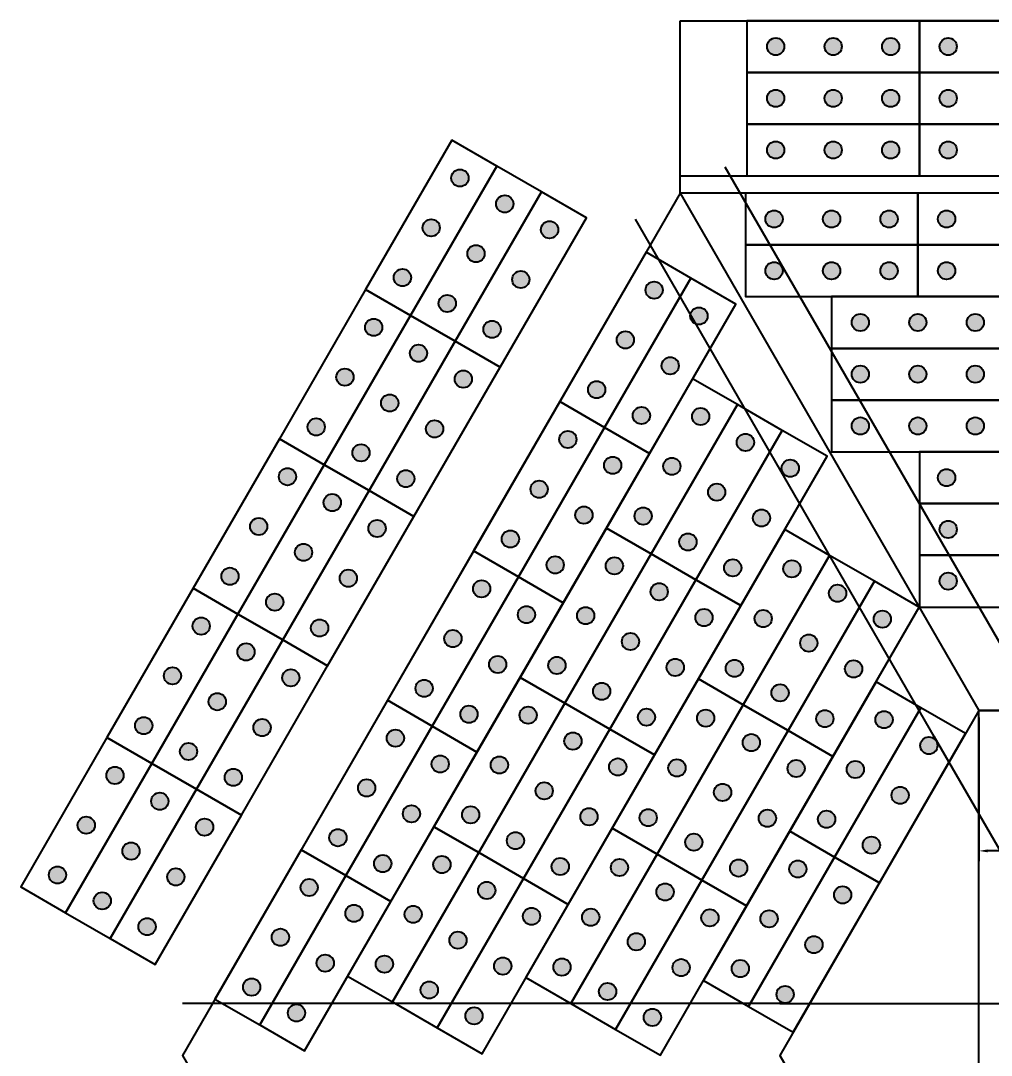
# Model space of a CAD drawing. Header units: millimetres. Extents: x 1388 to 8110, y -1425 to 5021.
# Drawn here: x 2385.4 to 2666.7, y 471.6 to 771.6 of the extents above; entities that cross this region are included whole.
import ezdxf

# ---------------------------------------------------------------- set-up
doc = ezdxf.new("R2010")
doc.units = ezdxf.units.MM
doc.styles.get("Standard").update_dxf_attribs({"font": 'arial.ttf'})
doc.dimstyles.new('ISO-25', dxfattribs={"dimtxt": 6, "dimasz": 2.5, "dimexe": 3, "dimexo": 2, "dimtad": 1, "dimtxsty": 'Standard', "dimcen": 2.5, "dimadec": 0, "dimazin": 0, "dimtfac": 1, "dimtmove": 0, "dimatfit": 3, "dimfxl": 1, "dimarcsym": 0})

# ---------------------------------------------------------------- blocks, each defined once
blk = doc.blocks.new('*D1')
at = {"color": 0, "lineweight": -2, "transparency": 16777216}
for p, q in [((2663.17, 569.62), (2663.17, 527.91)), ((2778.64, 569.62), (2778.64, 527.91)), ((2776.14, 530.91), (2665.67, 530.91))]:
    blk.add_line(p, q, dxfattribs=at)
at = {"color": 0, "transparency": 16777216}
for points in [[(2665.67, 531.33), (2665.67, 530.49), (2663.17, 530.91)], [(2776.14, 531.33), (2776.14, 530.49), (2778.64, 530.91)]]:
    blk.add_solid(points, dxfattribs=at)
at = {"layer": 'Defpoints', "color": 0, "transparency": 16777216}
for p in [(2663.17, 571.62), (2778.64, 571.62), (2663.17, 530.91)]:
    blk.add_point(p, dxfattribs=at)
at = {"color": 0, "transparency": 16777216, "insert": (2720.9, 535.14), "char_height": 6, "attachment_point": 5}
blk.add_mtext('115,47', dxfattribs=at)

msp = doc.modelspace()

# ---------------------------------------------------------------- hatches: boundary and pattern name
at = {"true_color": 0xf1eb1f}
h = msp.add_hatch(color=2, dxfattribs=at)
h.dxf.hatch_style = 1
h.paths.add_polyline_path([(2601.737, 764.121, 1), (2606.737, 764.121, 1)])
h = msp.add_hatch(color=2, dxfattribs=at)
h.dxf.hatch_style = 1
h.paths.add_polyline_path([(2618.404, 764.121, 1), (2623.404, 764.121, 1)])
h = msp.add_hatch(color=2, dxfattribs=at)
h.dxf.hatch_style = 1
h.paths.add_polyline_path([(2635.07, 764.121, 1), (2640.07, 764.121, 1)])
h = msp.add_hatch(color=2, dxfattribs=at)
h.dxf.hatch_style = 1
h.paths.add_polyline_path([(2651.737, 764.121, 1), (2656.737, 764.121, 1)])
h = msp.add_hatch(color=2, dxfattribs=at)
h.dxf.hatch_style = 1
h.paths.add_polyline_path([(2601.737, 749.121, 1), (2606.737, 749.121, 1)])
h = msp.add_hatch(color=2, dxfattribs=at)
h.dxf.hatch_style = 1
h.paths.add_polyline_path([(2618.404, 749.121, 1), (2623.404, 749.121, 1)])
h = msp.add_hatch(color=2, dxfattribs=at)
h.dxf.hatch_style = 1
h.paths.add_polyline_path([(2635.07, 749.121, 1), (2640.07, 749.121, 1)])
h = msp.add_hatch(color=2, dxfattribs=at)
h.dxf.hatch_style = 1
h.paths.add_polyline_path([(2651.737, 749.121, 1), (2656.737, 749.121, 1)])
h = msp.add_hatch(color=2, dxfattribs=at)
h.dxf.hatch_style = 1
h.paths.add_polyline_path([(2601.737, 734.121, 1), (2606.737, 734.121, 1)])
h = msp.add_hatch(color=2, dxfattribs=at)
h.dxf.hatch_style = 1
h.paths.add_polyline_path([(2618.404, 734.121, 1), (2623.404, 734.121, 1)])
h = msp.add_hatch(color=2, dxfattribs=at)
h.dxf.hatch_style = 1
h.paths.add_polyline_path([(2635.07, 734.121, 1), (2640.07, 734.121, 1)])
h = msp.add_hatch(color=2, dxfattribs=at)
h.dxf.hatch_style = 1
h.paths.add_polyline_path([(2651.737, 734.121, 1), (2656.737, 734.121, 1)])
h = msp.add_hatch(color=2, dxfattribs=at)
h.dxf.hatch_style = 1
h.paths.add_polyline_path([(2515.201, 726.004, 1), (2510.201, 726.004, 1)])
h = msp.add_hatch(color=2, dxfattribs=at)
h.dxf.hatch_style = 1
h.paths.add_polyline_path([(2528.192, 718.504, 1), (2523.192, 718.504, 1)])
h = msp.add_hatch(color=2, dxfattribs=at)
h.dxf.hatch_style = 1
h.paths.add_polyline_path([(2506.868, 711.57, 1), (2501.868, 711.57, 1)])
h = msp.add_hatch(color=2, dxfattribs=at)
h.dxf.hatch_style = 1
h.paths.add_polyline_path([(2606.271, 714.121, 1), (2601.271, 714.121, 1)])
h = msp.add_hatch(color=2, dxfattribs=at)
h.dxf.hatch_style = 1
h.paths.add_polyline_path([(2622.938, 714.121, 1), (2617.938, 714.121, 1)])
h = msp.add_hatch(color=2, dxfattribs=at)
h.dxf.hatch_style = 1
h.paths.add_polyline_path([(2639.604, 714.121, 1), (2634.604, 714.121, 1)])
h = msp.add_hatch(color=2, dxfattribs=at)
h.dxf.hatch_style = 1
h.paths.add_polyline_path([(2656.271, 714.121, 1), (2651.271, 714.121, 1)])
h = msp.add_hatch(color=2, dxfattribs=at)
h.dxf.hatch_style = 1
h.paths.add_polyline_path([(2541.182, 711.004, 1), (2536.182, 711.004, 1)])
h = msp.add_hatch(color=2, dxfattribs=at)
h.dxf.hatch_style = 1
h.paths.add_polyline_path([(2519.858, 704.07, 1), (2514.858, 704.07, 1)])
h = msp.add_hatch(color=2, dxfattribs=at)
h.dxf.hatch_style = 1
h.paths.add_polyline_path([(2498.535, 697.136, 1), (2493.535, 697.136, 1)])
h = msp.add_hatch(color=2, dxfattribs=at)
h.dxf.hatch_style = 1
h.paths.add_polyline_path([(2532.849, 696.57, 1), (2527.849, 696.57, 1)])
h = msp.add_hatch(color=2, dxfattribs=at)
h.dxf.hatch_style = 1
h.paths.add_polyline_path([(2606.271, 699.121, 1), (2601.271, 699.121, 1)])
h = msp.add_hatch(color=2, dxfattribs=at)
h.dxf.hatch_style = 1
h.paths.add_polyline_path([(2622.938, 699.121, 1), (2617.938, 699.121, 1)])
h = msp.add_hatch(color=2, dxfattribs=at)
h.dxf.hatch_style = 1
h.paths.add_polyline_path([(2639.604, 699.121, 1), (2634.604, 699.121, 1)])
h = msp.add_hatch(color=2, dxfattribs=at)
h.dxf.hatch_style = 1
h.paths.add_polyline_path([(2656.271, 699.121, 1), (2651.271, 699.121, 1)])
h = msp.add_hatch(color=2, dxfattribs=at)
h.dxf.hatch_style = 1
h.paths.add_polyline_path([(2571.493, 693.504, 1), (2566.493, 693.504, 1)])
h = msp.add_hatch(color=2, dxfattribs=at)
h.dxf.hatch_style = 1
h.paths.add_polyline_path([(2511.525, 689.636, 1), (2506.525, 689.636, 1)])
h = msp.add_hatch(color=2, dxfattribs=at)
h.dxf.hatch_style = 1
h.paths.add_polyline_path([(2584.483, 686.004, 1), (2579.483, 686.004, 1)])
h = msp.add_hatch(color=2, dxfattribs=at)
h.dxf.hatch_style = 1
h.paths.add_polyline_path([(2490.201, 682.702, 1), (2485.201, 682.702, 1)])
h = msp.add_hatch(color=2, dxfattribs=at)
h.dxf.hatch_style = 1
h.paths.add_polyline_path([(2524.515, 682.136, 1), (2519.515, 682.136, 1)])
h = msp.add_hatch(color=2, dxfattribs=at)
h.dxf.hatch_style = 1
h.paths.add_polyline_path([(2631.271, 684.121, 1), (2626.271, 684.121, 1)])
h = msp.add_hatch(color=2, dxfattribs=at)
h.dxf.hatch_style = 1
h.paths.add_polyline_path([(2647.938, 684.121, 1), (2642.938, 684.121, 1)])
h = msp.add_hatch(color=2, dxfattribs=at)
h.dxf.hatch_style = 1
h.paths.add_polyline_path([(2664.604, 684.121, 1), (2659.604, 684.121, 1)])
h = msp.add_hatch(color=2, dxfattribs=at)
h.dxf.hatch_style = 1
h.paths.add_polyline_path([(2563.16, 679.07, 1), (2558.16, 679.07, 1)])
h = msp.add_hatch(color=2, dxfattribs=at)
h.dxf.hatch_style = 1
h.paths.add_polyline_path([(2503.192, 675.202, 1), (2498.192, 675.202, 1)])
h = msp.add_hatch(color=2, dxfattribs=at)
h.dxf.hatch_style = 1
h.paths.add_polyline_path([(2576.15, 671.57, 1), (2571.15, 671.57, 1)])
h = msp.add_hatch(color=2, dxfattribs=at)
h.dxf.hatch_style = 1
h.paths.add_polyline_path([(2481.868, 668.269, 1), (2476.868, 668.269, 1)])
h = msp.add_hatch(color=2, dxfattribs=at)
h.dxf.hatch_style = 1
h.paths.add_polyline_path([(2516.182, 667.702, 1), (2511.182, 667.702, 1)])
h = msp.add_hatch(color=2, dxfattribs=at)
h.dxf.hatch_style = 1
h.paths.add_polyline_path([(2631.271, 669.121, 1), (2626.271, 669.121, 1)])
h = msp.add_hatch(color=2, dxfattribs=at)
h.dxf.hatch_style = 1
h.paths.add_polyline_path([(2647.938, 669.121, 1), (2642.938, 669.121, 1)])
h = msp.add_hatch(color=2, dxfattribs=at)
h.dxf.hatch_style = 1
h.paths.add_polyline_path([(2664.604, 669.121, 1), (2659.604, 669.121, 1)])
h = msp.add_hatch(color=2, dxfattribs=at)
h.dxf.hatch_style = 1
h.paths.add_polyline_path([(2554.826, 664.636, 1), (2549.826, 664.636, 1)])
h = msp.add_hatch(color=2, dxfattribs=at)
h.dxf.hatch_style = 1
h.paths.add_polyline_path([(2494.858, 660.769, 1), (2489.858, 660.769, 1)])
h = msp.add_hatch(color=2, dxfattribs=at)
h.dxf.hatch_style = 1
h.paths.add_polyline_path([(2567.817, 657.136, 1), (2562.817, 657.136, 1)])
h = msp.add_hatch(color=2, dxfattribs=at)
h.dxf.hatch_style = 1
h.paths.add_polyline_path([(2584.974, 656.853, 1), (2579.974, 656.853, 1)])
h = msp.add_hatch(color=2, dxfattribs=at)
h.dxf.hatch_style = 1
h.paths.add_polyline_path([(2473.535, 653.835, 1), (2468.535, 653.835, 1)])
h = msp.add_hatch(color=2, dxfattribs=at)
h.dxf.hatch_style = 1
h.paths.add_polyline_path([(2507.849, 653.269, 1), (2502.849, 653.269, 1)])
h = msp.add_hatch(color=2, dxfattribs=at)
h.dxf.hatch_style = 1
h.paths.add_polyline_path([(2631.271, 654.121, 1), (2626.271, 654.121, 1)])
h = msp.add_hatch(color=2, dxfattribs=at)
h.dxf.hatch_style = 1
h.paths.add_polyline_path([(2647.938, 654.121, 1), (2642.938, 654.121, 1)])
h = msp.add_hatch(color=2, dxfattribs=at)
h.dxf.hatch_style = 1
h.paths.add_polyline_path([(2664.604, 654.121, 1), (2659.604, 654.121, 1)])
h = msp.add_hatch(color=2, dxfattribs=at)
h.dxf.hatch_style = 1
h.paths.add_polyline_path([(2546.493, 650.202, 1), (2541.493, 650.202, 1)])
h = msp.add_hatch(color=2, dxfattribs=at)
h.dxf.hatch_style = 1
h.paths.add_polyline_path([(2597.964, 649.353, 1), (2592.964, 649.353, 1)])
h = msp.add_hatch(color=2, dxfattribs=at)
h.dxf.hatch_style = 1
h.paths.add_polyline_path([(2486.525, 646.335, 1), (2481.525, 646.335, 1)])
h = msp.add_hatch(color=2, dxfattribs=at)
h.dxf.hatch_style = 1
h.paths.add_polyline_path([(2559.483, 642.702, 1), (2554.483, 642.702, 1)])
h = msp.add_hatch(color=2, dxfattribs=at)
h.dxf.hatch_style = 1
h.paths.add_polyline_path([(2576.64, 642.419, 1), (2571.64, 642.419, 1)])
h = msp.add_hatch(color=2, dxfattribs=at)
h.dxf.hatch_style = 1
h.paths.add_polyline_path([(2610.954, 641.853, 1), (2605.954, 641.853, 1)])
h = msp.add_hatch(color=2, dxfattribs=at)
h.dxf.hatch_style = 1
h.paths.add_polyline_path([(2465.201, 639.401, 1), (2460.201, 639.401, 1)])
h = msp.add_hatch(color=2, dxfattribs=at)
h.dxf.hatch_style = 1
h.paths.add_polyline_path([(2499.515, 638.835, 1), (2494.515, 638.835, 1)])
h = msp.add_hatch(color=2, dxfattribs=at)
h.dxf.hatch_style = 1
h.paths.add_polyline_path([(2656.271, 639.121, 1), (2651.271, 639.121, 1)])
h = msp.add_hatch(color=2, dxfattribs=at)
h.dxf.hatch_style = 1
h.paths.add_polyline_path([(2538.16, 635.769, 1), (2533.16, 635.769, 1)])
h = msp.add_hatch(color=2, dxfattribs=at)
h.dxf.hatch_style = 1
h.paths.add_polyline_path([(2589.631, 634.919, 1), (2584.631, 634.919, 1)])
h = msp.add_hatch(color=2, dxfattribs=at)
h.dxf.hatch_style = 1
h.paths.add_polyline_path([(2478.192, 631.901, 1), (2473.192, 631.901, 1)])
h = msp.add_hatch(color=2, dxfattribs=at)
h.dxf.hatch_style = 1
h.paths.add_polyline_path([(2551.15, 628.269, 1), (2546.15, 628.269, 1)])
h = msp.add_hatch(color=2, dxfattribs=at)
h.dxf.hatch_style = 1
h.paths.add_polyline_path([(2568.307, 627.985, 1), (2563.307, 627.985, 1)])
h = msp.add_hatch(color=2, dxfattribs=at)
h.dxf.hatch_style = 1
h.paths.add_polyline_path([(2456.868, 624.967, 1), (2451.868, 624.967, 1)])
h = msp.add_hatch(color=2, dxfattribs=at)
h.dxf.hatch_style = 1
h.paths.add_polyline_path([(2602.621, 627.419, 1), (2597.621, 627.419, 1)])
h = msp.add_hatch(color=2, dxfattribs=at)
h.dxf.hatch_style = 1
h.paths.add_polyline_path([(2491.182, 624.401, 1), (2486.182, 624.401, 1)])
h = msp.add_hatch(color=2, dxfattribs=at)
h.dxf.hatch_style = 1
h.paths.add_polyline_path([(2656.737, 624.121, 1), (2651.737, 624.121, 1)])
h = msp.add_hatch(color=2, dxfattribs=at)
h.dxf.hatch_style = 1
h.paths.add_polyline_path([(2529.826, 621.335, 1), (2524.826, 621.335, 1)])
h = msp.add_hatch(color=2, dxfattribs=at)
h.dxf.hatch_style = 1
h.paths.add_polyline_path([(2581.297, 620.485, 1), (2576.297, 620.485, 1)])
h = msp.add_hatch(color=2, dxfattribs=at)
h.dxf.hatch_style = 1
h.paths.add_polyline_path([(2469.858, 617.467, 1), (2464.858, 617.467, 1)])
h = msp.add_hatch(color=2, dxfattribs=at)
h.dxf.hatch_style = 1
h.paths.add_polyline_path([(2542.817, 613.835, 1), (2537.817, 613.835, 1)])
h = msp.add_hatch(color=2, dxfattribs=at)
h.dxf.hatch_style = 1
h.paths.add_polyline_path([(2559.974, 613.552, 1), (2554.974, 613.552, 1)])
h = msp.add_hatch(color=2, dxfattribs=at)
h.dxf.hatch_style = 1
h.paths.add_polyline_path([(2594.288, 612.985, 1), (2589.288, 612.985, 1)])
h = msp.add_hatch(color=2, dxfattribs=at)
h.dxf.hatch_style = 1
h.paths.add_polyline_path([(2611.445, 612.702, 1), (2606.445, 612.702, 1)])
h = msp.add_hatch(color=2, dxfattribs=at)
h.dxf.hatch_style = 1
h.paths.add_polyline_path([(2448.535, 610.534, 1), (2443.535, 610.534, 1)])
h = msp.add_hatch(color=2, dxfattribs=at)
h.dxf.hatch_style = 1
h.paths.add_polyline_path([(2482.849, 609.967, 1), (2477.849, 609.967, 1)])
h = msp.add_hatch(color=2, dxfattribs=at)
h.dxf.hatch_style = 1
h.paths.add_polyline_path([(2521.493, 606.901, 1), (2516.493, 606.901, 1)])
h = msp.add_hatch(color=2, dxfattribs=at)
h.dxf.hatch_style = 1
h.paths.add_polyline_path([(2656.737, 609.121, 1), (2651.737, 609.121, 1)])
h = msp.add_hatch(color=2, dxfattribs=at)
h.dxf.hatch_style = 1
h.paths.add_polyline_path([(2572.964, 606.052, 1), (2567.964, 606.052, 1)])
h = msp.add_hatch(color=2, dxfattribs=at)
h.dxf.hatch_style = 1
h.paths.add_polyline_path([(2624.668, 605.606, 1), (2619.668, 605.606, 1)])
h = msp.add_hatch(color=2, dxfattribs=at)
h.dxf.hatch_style = 1
h.paths.add_polyline_path([(2461.525, 603.034, 1), (2456.525, 603.034, 1)])
h = msp.add_hatch(color=2, dxfattribs=at)
h.dxf.hatch_style = 1
h.paths.add_polyline_path([(2534.483, 599.401, 1), (2529.483, 599.401, 1)])
h = msp.add_hatch(color=2, dxfattribs=at)
h.dxf.hatch_style = 1
h.paths.add_polyline_path([(2551.64, 599.118, 1), (2546.64, 599.118, 1)])
h = msp.add_hatch(color=2, dxfattribs=at)
h.dxf.hatch_style = 1
h.paths.add_polyline_path([(2585.954, 598.552, 1), (2580.954, 598.552, 1)])
h = msp.add_hatch(color=2, dxfattribs=at)
h.dxf.hatch_style = 1
h.paths.add_polyline_path([(2603.112, 598.269, 1), (2598.112, 598.269, 1)])
h = msp.add_hatch(color=2, dxfattribs=at)
h.dxf.hatch_style = 1
h.paths.add_polyline_path([(2637.659, 598.106, 1), (2632.659, 598.106, 1)])
h = msp.add_hatch(color=2, dxfattribs=at)
h.dxf.hatch_style = 1
h.paths.add_polyline_path([(2440.201, 596.1, 1), (2435.201, 596.1, 1)])
h = msp.add_hatch(color=2, dxfattribs=at)
h.dxf.hatch_style = 1
h.paths.add_polyline_path([(2474.515, 595.534, 1), (2469.515, 595.534, 1)])
h = msp.add_hatch(color=2, dxfattribs=at)
h.dxf.hatch_style = 1
h.paths.add_polyline_path([(2513.16, 592.467, 1), (2508.16, 592.467, 1)])
h = msp.add_hatch(color=2, dxfattribs=at)
h.dxf.hatch_style = 1
h.paths.add_polyline_path([(2564.631, 591.618, 1), (2559.631, 591.618, 1)])
h = msp.add_hatch(color=2, dxfattribs=at)
h.dxf.hatch_style = 1
h.paths.add_polyline_path([(2453.192, 588.6, 1), (2448.192, 588.6, 1)])
h = msp.add_hatch(color=2, dxfattribs=at)
h.dxf.hatch_style = 1
h.paths.add_polyline_path([(2616.335, 591.172, 1), (2611.335, 591.172, 1)])
h = msp.add_hatch(color=2, dxfattribs=at)
h.dxf.hatch_style = 1
h.paths.add_polyline_path([(2526.15, 584.967, 1), (2521.15, 584.967, 1)])
h = msp.add_hatch(color=2, dxfattribs=at)
h.dxf.hatch_style = 1
h.paths.add_polyline_path([(2543.307, 584.684, 1), (2538.307, 584.684, 1)])
h = msp.add_hatch(color=2, dxfattribs=at)
h.dxf.hatch_style = 1
h.paths.add_polyline_path([(2577.621, 584.118, 1), (2572.621, 584.118, 1)])
h = msp.add_hatch(color=2, dxfattribs=at)
h.dxf.hatch_style = 1
h.paths.add_polyline_path([(2594.778, 583.835, 1), (2589.778, 583.835, 1)])
h = msp.add_hatch(color=2, dxfattribs=at)
h.dxf.hatch_style = 1
h.paths.add_polyline_path([(2629.325, 583.672, 1), (2624.325, 583.672, 1)])
h = msp.add_hatch(color=2, dxfattribs=at)
h.dxf.hatch_style = 1
h.paths.add_polyline_path([(2431.868, 581.666, 1), (2426.868, 581.666, 1)])
h = msp.add_hatch(color=2, dxfattribs=at)
h.dxf.hatch_style = 1
h.paths.add_polyline_path([(2466.182, 581.1, 1), (2461.182, 581.1, 1)])
h = msp.add_hatch(color=2, dxfattribs=at)
h.dxf.hatch_style = 1
h.paths.add_polyline_path([(2504.826, 578.034, 1), (2499.826, 578.034, 1)])
h = msp.add_hatch(color=2, dxfattribs=at)
h.dxf.hatch_style = 1
h.paths.add_polyline_path([(2556.297, 577.184, 1), (2551.297, 577.184, 1)])
h = msp.add_hatch(color=2, dxfattribs=at)
h.dxf.hatch_style = 1
h.paths.add_polyline_path([(2608.002, 576.738, 1), (2603.002, 576.738, 1)])
h = msp.add_hatch(color=2, dxfattribs=at)
h.dxf.hatch_style = 1
h.paths.add_polyline_path([(2444.858, 574.166, 1), (2439.858, 574.166, 1)])
h = msp.add_hatch(color=2, dxfattribs=at)
h.dxf.hatch_style = 1
h.paths.add_polyline_path([(2517.817, 570.534, 1), (2512.817, 570.534, 1)])
h = msp.add_hatch(color=2, dxfattribs=at)
h.dxf.hatch_style = 1
h.paths.add_polyline_path([(2534.974, 570.25, 1), (2529.974, 570.25, 1)])
h = msp.add_hatch(color=2, dxfattribs=at)
h.dxf.hatch_style = 1
h.paths.add_polyline_path([(2569.288, 569.684, 1), (2564.288, 569.684, 1)])
h = msp.add_hatch(color=2, dxfattribs=at)
h.dxf.hatch_style = 1
h.paths.add_polyline_path([(2586.445, 569.401, 1), (2581.445, 569.401, 1)])
h = msp.add_hatch(color=2, dxfattribs=at)
h.dxf.hatch_style = 1
h.paths.add_polyline_path([(2620.992, 569.238, 1), (2615.992, 569.238, 1)])
h = msp.add_hatch(color=2, dxfattribs=at)
h.dxf.hatch_style = 1
h.paths.add_polyline_path([(2638.149, 568.955, 1), (2633.149, 568.955, 1)])
h = msp.add_hatch(color=2, dxfattribs=at)
h.dxf.hatch_style = 1
h.paths.add_polyline_path([(2423.535, 567.232, 1), (2418.535, 567.232, 1)])
h = msp.add_hatch(color=2, dxfattribs=at)
h.dxf.hatch_style = 1
h.paths.add_polyline_path([(2457.849, 566.666, 1), (2452.849, 566.666, 1)])
h = msp.add_hatch(color=2, dxfattribs=at)
h.dxf.hatch_style = 1
h.paths.add_polyline_path([(2496.493, 563.6, 1), (2491.493, 563.6, 1)])
h = msp.add_hatch(color=2, dxfattribs=at)
h.dxf.hatch_style = 1
h.paths.add_polyline_path([(2547.964, 562.75, 1), (2542.964, 562.75, 1)])
h = msp.add_hatch(color=2, dxfattribs=at)
h.dxf.hatch_style = 1
h.paths.add_polyline_path([(2599.668, 562.305, 1), (2594.668, 562.305, 1)])
h = msp.add_hatch(color=2, dxfattribs=at)
h.dxf.hatch_style = 1
h.paths.add_polyline_path([(2651.139, 561.455, 1), (2646.139, 561.455, 1)])
h = msp.add_hatch(color=2, dxfattribs=at)
h.dxf.hatch_style = 1
h.paths.add_polyline_path([(2436.525, 559.732, 1), (2431.525, 559.732, 1)])
h = msp.add_hatch(color=2, dxfattribs=at)
h.dxf.hatch_style = 1
h.paths.add_polyline_path([(2509.483, 556.1, 1), (2504.483, 556.1, 1)])
h = msp.add_hatch(color=2, dxfattribs=at)
h.dxf.hatch_style = 1
h.paths.add_polyline_path([(2526.64, 555.817, 1), (2521.64, 555.817, 1)])
h = msp.add_hatch(color=2, dxfattribs=at)
h.dxf.hatch_style = 1
h.paths.add_polyline_path([(2415.201, 552.799, 1), (2410.201, 552.799, 1)])
h = msp.add_hatch(color=2, dxfattribs=at)
h.dxf.hatch_style = 1
h.paths.add_polyline_path([(2560.954, 555.25, 1), (2555.954, 555.25, 1)])
h = msp.add_hatch(color=2, dxfattribs=at)
h.dxf.hatch_style = 1
h.paths.add_polyline_path([(2578.112, 554.967, 1), (2573.112, 554.967, 1)])
h = msp.add_hatch(color=2, dxfattribs=at)
h.dxf.hatch_style = 1
h.paths.add_polyline_path([(2612.659, 554.805, 1), (2607.659, 554.805, 1)])
h = msp.add_hatch(color=2, dxfattribs=at)
h.dxf.hatch_style = 1
h.paths.add_polyline_path([(2629.816, 554.522, 1), (2624.816, 554.522, 1)])
h = msp.add_hatch(color=2, dxfattribs=at)
h.dxf.hatch_style = 1
h.paths.add_polyline_path([(2449.515, 552.232, 1), (2444.515, 552.232, 1)])
h = msp.add_hatch(color=2, dxfattribs=at)
h.dxf.hatch_style = 1
h.paths.add_polyline_path([(2488.16, 549.166, 1), (2483.16, 549.166, 1)])
h = msp.add_hatch(color=2, dxfattribs=at)
h.dxf.hatch_style = 1
h.paths.add_polyline_path([(2539.631, 548.317, 1), (2534.631, 548.317, 1)])
h = msp.add_hatch(color=2, dxfattribs=at)
h.dxf.hatch_style = 1
h.paths.add_polyline_path([(2591.335, 547.871, 1), (2586.335, 547.871, 1)])
h = msp.add_hatch(color=2, dxfattribs=at)
h.dxf.hatch_style = 1
h.paths.add_polyline_path([(2642.806, 547.022, 1), (2637.806, 547.022, 1)])
h = msp.add_hatch(color=2, dxfattribs=at)
h.dxf.hatch_style = 1
h.paths.add_polyline_path([(2428.192, 545.299, 1), (2423.192, 545.299, 1)])
h = msp.add_hatch(color=2, dxfattribs=at)
h.dxf.hatch_style = 1
h.paths.add_polyline_path([(2501.15, 541.666, 1), (2496.15, 541.666, 1)])
h = msp.add_hatch(color=2, dxfattribs=at)
h.dxf.hatch_style = 1
h.paths.add_polyline_path([(2518.307, 541.383, 1), (2513.307, 541.383, 1)])
h = msp.add_hatch(color=2, dxfattribs=at)
h.dxf.hatch_style = 1
h.paths.add_polyline_path([(2552.621, 540.817, 1), (2547.621, 540.817, 1)])
h = msp.add_hatch(color=2, dxfattribs=at)
h.dxf.hatch_style = 1
h.paths.add_polyline_path([(2569.778, 540.534, 1), (2564.778, 540.534, 1)])
h = msp.add_hatch(color=2, dxfattribs=at)
h.dxf.hatch_style = 1
h.paths.add_polyline_path([(2406.868, 538.365, 1), (2401.868, 538.365, 1)])
h = msp.add_hatch(color=2, dxfattribs=at)
h.dxf.hatch_style = 1
h.paths.add_polyline_path([(2441.182, 537.799, 1), (2436.182, 537.799, 1)])
h = msp.add_hatch(color=2, dxfattribs=at)
h.dxf.hatch_style = 1
h.paths.add_polyline_path([(2604.325, 540.371, 1), (2599.325, 540.371, 1)])
h = msp.add_hatch(color=2, dxfattribs=at)
h.dxf.hatch_style = 1
h.paths.add_polyline_path([(2621.482, 540.088, 1), (2616.482, 540.088, 1)])
h = msp.add_hatch(color=2, dxfattribs=at)
h.dxf.hatch_style = 1
h.paths.add_polyline_path([(2479.826, 534.732, 1), (2474.826, 534.732, 1)])
h = msp.add_hatch(color=2, dxfattribs=at)
h.dxf.hatch_style = 1
h.paths.add_polyline_path([(2531.297, 533.883, 1), (2526.297, 533.883, 1)])
h = msp.add_hatch(color=2, dxfattribs=at)
h.dxf.hatch_style = 1
h.paths.add_polyline_path([(2583.002, 533.437, 1), (2578.002, 533.437, 1)])
h = msp.add_hatch(color=2, dxfattribs=at)
h.dxf.hatch_style = 1
h.paths.add_polyline_path([(2634.473, 532.588, 1), (2629.473, 532.588, 1)])
h = msp.add_hatch(color=2, dxfattribs=at)
h.dxf.hatch_style = 1
h.paths.add_polyline_path([(2419.858, 530.865, 1), (2414.858, 530.865, 1)])
h = msp.add_hatch(color=2, dxfattribs=at)
h.dxf.hatch_style = 1
h.paths.add_polyline_path([(2492.817, 527.232, 1), (2487.817, 527.232, 1)])
h = msp.add_hatch(color=2, dxfattribs=at)
h.dxf.hatch_style = 1
h.paths.add_polyline_path([(2509.974, 526.949, 1), (2504.974, 526.949, 1)])
h = msp.add_hatch(color=2, dxfattribs=at)
h.dxf.hatch_style = 1
h.paths.add_polyline_path([(2544.288, 526.383, 1), (2539.288, 526.383, 1)])
h = msp.add_hatch(color=2, dxfattribs=at)
h.dxf.hatch_style = 1
h.paths.add_polyline_path([(2561.445, 526.1, 1), (2556.445, 526.1, 1)])
h = msp.add_hatch(color=2, dxfattribs=at)
h.dxf.hatch_style = 1
h.paths.add_polyline_path([(2595.992, 525.937, 1), (2590.992, 525.937, 1)])
h = msp.add_hatch(color=2, dxfattribs=at)
h.dxf.hatch_style = 1
h.paths.add_polyline_path([(2613.149, 525.654, 1), (2608.149, 525.654, 1)])
h = msp.add_hatch(color=2, dxfattribs=at)
h.dxf.hatch_style = 1
h.paths.add_polyline_path([(2398.535, 523.931, 1), (2393.535, 523.931, 1)])
h = msp.add_hatch(color=2, dxfattribs=at)
h.dxf.hatch_style = 1
h.paths.add_polyline_path([(2432.849, 523.365, 1), (2427.849, 523.365, 1)])
h = msp.add_hatch(color=2, dxfattribs=at)
h.dxf.hatch_style = 1
h.paths.add_polyline_path([(2471.493, 520.299, 1), (2466.493, 520.299, 1)])
h = msp.add_hatch(color=2, dxfattribs=at)
h.dxf.hatch_style = 1
h.paths.add_polyline_path([(2522.964, 519.449, 1), (2517.964, 519.449, 1)])
h = msp.add_hatch(color=2, dxfattribs=at)
h.dxf.hatch_style = 1
h.paths.add_polyline_path([(2574.668, 519.003, 1), (2569.668, 519.003, 1)])
h = msp.add_hatch(color=2, dxfattribs=at)
h.dxf.hatch_style = 1
h.paths.add_polyline_path([(2626.139, 518.154, 1), (2621.139, 518.154, 1)])
h = msp.add_hatch(color=2, dxfattribs=at)
h.dxf.hatch_style = 1
h.paths.add_polyline_path([(2411.525, 516.431, 1), (2406.525, 516.431, 1)])
h = msp.add_hatch(color=2, dxfattribs=at)
h.dxf.hatch_style = 1
h.paths.add_polyline_path([(2484.483, 512.799, 1), (2479.483, 512.799, 1)])
h = msp.add_hatch(color=2, dxfattribs=at)
h.dxf.hatch_style = 1
h.paths.add_polyline_path([(2501.64, 512.515, 1), (2496.64, 512.515, 1)])
h = msp.add_hatch(color=2, dxfattribs=at)
h.dxf.hatch_style = 1
h.paths.add_polyline_path([(2535.954, 511.949, 1), (2530.954, 511.949, 1)])
h = msp.add_hatch(color=2, dxfattribs=at)
h.dxf.hatch_style = 1
h.paths.add_polyline_path([(2553.112, 511.666, 1), (2548.112, 511.666, 1)])
h = msp.add_hatch(color=2, dxfattribs=at)
h.dxf.hatch_style = 1
h.paths.add_polyline_path([(2587.659, 511.503, 1), (2582.659, 511.503, 1)])
h = msp.add_hatch(color=2, dxfattribs=at)
h.dxf.hatch_style = 1
h.paths.add_polyline_path([(2604.816, 511.22, 1), (2599.816, 511.22, 1)])
h = msp.add_hatch(color=2, dxfattribs=at)
h.dxf.hatch_style = 1
h.paths.add_polyline_path([(2424.515, 508.931, 1), (2419.515, 508.931, 1)])
h = msp.add_hatch(color=2, dxfattribs=at)
h.dxf.hatch_style = 1
h.paths.add_polyline_path([(2463.16, 505.865, 1), (2458.16, 505.865, 1)])
h = msp.add_hatch(color=2, dxfattribs=at)
h.dxf.hatch_style = 1
h.paths.add_polyline_path([(2514.631, 505.015, 1), (2509.631, 505.015, 1)])
h = msp.add_hatch(color=2, dxfattribs=at)
h.dxf.hatch_style = 1
h.paths.add_polyline_path([(2566.335, 504.57, 1), (2561.335, 504.57, 1)])
h = msp.add_hatch(color=2, dxfattribs=at)
h.dxf.hatch_style = 1
h.paths.add_polyline_path([(2617.806, 503.72, 1), (2612.806, 503.72, 1)])
h = msp.add_hatch(color=2, dxfattribs=at)
h.dxf.hatch_style = 1
h.paths.add_polyline_path([(2476.15, 498.365, 1), (2471.15, 498.365, 1)])
h = msp.add_hatch(color=2, dxfattribs=at)
h.dxf.hatch_style = 1
h.paths.add_polyline_path([(2493.307, 498.082, 1), (2488.307, 498.082, 1)])
h = msp.add_hatch(color=2, dxfattribs=at)
h.dxf.hatch_style = 1
h.paths.add_polyline_path([(2527.621, 497.515, 1), (2522.621, 497.515, 1)])
h = msp.add_hatch(color=2, dxfattribs=at)
h.dxf.hatch_style = 1
h.paths.add_polyline_path([(2544.778, 497.232, 1), (2539.778, 497.232, 1)])
h = msp.add_hatch(color=2, dxfattribs=at)
h.dxf.hatch_style = 1
h.paths.add_polyline_path([(2579.325, 497.07, 1), (2574.325, 497.07, 1)])
h = msp.add_hatch(color=2, dxfattribs=at)
h.dxf.hatch_style = 1
h.paths.add_polyline_path([(2596.482, 496.786, 1), (2591.482, 496.786, 1)])
h = msp.add_hatch(color=2, dxfattribs=at)
h.dxf.hatch_style = 1
h.paths.add_polyline_path([(2454.826, 491.431, 1), (2449.826, 491.431, 1)])
h = msp.add_hatch(color=2, dxfattribs=at)
h.dxf.hatch_style = 1
h.paths.add_polyline_path([(2506.297, 490.582, 1), (2501.297, 490.582, 1)])
h = msp.add_hatch(color=2, dxfattribs=at)
h.dxf.hatch_style = 1
h.paths.add_polyline_path([(2558.002, 490.136, 1), (2553.002, 490.136, 1)])
h = msp.add_hatch(color=2, dxfattribs=at)
h.dxf.hatch_style = 1
h.paths.add_polyline_path([(2609.473, 489.286, 1), (2604.473, 489.286, 1)])
h = msp.add_hatch(color=2, dxfattribs=at)
h.dxf.hatch_style = 1
h.paths.add_polyline_path([(2467.817, 483.931, 1), (2462.817, 483.931, 1)])
h = msp.add_hatch(color=2, dxfattribs=at)
h.dxf.hatch_style = 1
h.paths.add_polyline_path([(2519.288, 483.082, 1), (2514.288, 483.082, 1)])
h = msp.add_hatch(color=2, dxfattribs=at)
h.dxf.hatch_style = 1
h.paths.add_polyline_path([(2570.992, 482.636, 1), (2565.992, 482.636, 1)])

# ---------------------------------------------------------------- linework, layer by layer
for p, q in [((2576.566, 721.621), (2576.566, 771.621)), ((2576.566, 771.621), (2865.241, 771.621)), ((2676.159, 579.121), (2589.557, 729.121)), ((2576.566, 726.621), (2865.241, 726.621)), ((2576.566, 721.621), (2663.169, 571.621)), ((2650.178, 564.121), (2563.576, 714.121)), ((2765.648, 364.121), (2650.178, 564.121)), ((2605.434, 486.621), (2432.229, 486.621)), ((2605.434, 486.621), (2836.374, 486.621))]:
    msp.add_line(p, q)
for points in [[(2645.904, 771.621), (2595.904, 771.621), (2595.904, 756.621), (2645.904, 756.621)], [(2695.904, 771.621), (2645.904, 771.621), (2645.904, 756.621), (2695.904, 756.621)], [(2645.904, 756.621), (2595.904, 756.621), (2595.904, 741.621), (2645.904, 741.621)], [(2695.904, 756.621), (2645.904, 756.621), (2645.904, 741.621), (2695.904, 741.621)], [(2645.904, 741.621), (2595.904, 741.621), (2595.904, 726.621), (2645.904, 726.621)], [(2695.904, 741.621), (2645.904, 741.621), (2645.904, 726.621), (2695.904, 726.621)], [(2510.373, 736.971), (2485.373, 693.669), (2498.363, 686.169), (2523.363, 729.471)], [(2523.363, 729.471), (2498.363, 686.169), (2511.354, 678.669), (2536.354, 721.971)], [(2576.566, 721.621), (2432.229, 471.621), (2576.566, 221.621), (2865.241, 221.621), (3009.579, 471.621), (2865.241, 721.621)], [(2536.354, 721.971), (2511.354, 678.669), (2524.344, 671.169), (2549.344, 714.471)], [(2645.438, 721.621), (2595.438, 721.621), (2595.438, 706.621), (2645.438, 706.621)], [(2695.438, 721.621), (2645.438, 721.621), (2645.438, 706.621), (2695.438, 706.621)], [(2645.438, 706.621), (2595.438, 706.621), (2595.438, 691.621), (2645.438, 691.621)], [(2695.438, 706.621), (2645.438, 706.621), (2645.438, 691.621), (2695.438, 691.621)], [(2566.664, 704.471), (2541.664, 661.169), (2554.655, 653.669), (2579.655, 696.971)], [(2579.655, 696.971), (2554.655, 653.669), (2567.645, 646.169), (2592.645, 689.471)], [(2485.373, 693.669), (2460.373, 650.368), (2473.363, 642.868), (2498.363, 686.169)], [(2670.438, 691.621), (2620.438, 691.621), (2620.438, 676.621), (2670.438, 676.621)], [(2498.363, 686.169), (2473.363, 642.868), (2486.354, 635.368), (2511.354, 678.669)], [(2511.354, 678.669), (2486.354, 635.368), (2499.344, 627.868), (2524.344, 671.169)], [(2670.438, 676.621), (2620.438, 676.621), (2620.438, 661.621), (2670.438, 661.621)], [(2580.145, 667.82), (2555.145, 624.519), (2568.136, 617.019), (2593.136, 660.32)], [(2541.664, 661.169), (2516.664, 617.868), (2529.655, 610.368), (2554.655, 653.669)], [(2593.136, 660.32), (2568.136, 617.019), (2581.126, 609.519), (2606.126, 652.82)], [(2670.438, 661.621), (2620.438, 661.621), (2620.438, 646.621), (2670.438, 646.621)], [(2554.655, 653.669), (2529.655, 610.368), (2542.645, 602.868), (2567.645, 646.169)], [(2606.126, 652.82), (2581.126, 609.519), (2594.116, 602.019), (2619.116, 645.32)], [(2460.373, 650.368), (2435.373, 607.067), (2448.363, 599.567), (2473.363, 642.868)], [(2695.904, 646.621), (2645.904, 646.621), (2645.904, 631.621), (2695.904, 631.621)], [(2473.363, 642.868), (2448.363, 599.567), (2461.354, 592.067), (2486.354, 635.368)], [(2486.354, 635.368), (2461.354, 592.067), (2474.344, 584.567), (2499.344, 627.868)], [(2695.904, 631.621), (2645.904, 631.621), (2645.904, 616.621), (2695.904, 616.621)], [(2555.145, 624.519), (2530.145, 581.217), (2543.136, 573.717), (2568.136, 617.019)], [(2606.849, 624.073), (2581.849, 580.772), (2594.84, 573.272), (2619.84, 616.573)], [(2516.664, 617.868), (2491.664, 574.567), (2504.655, 567.067), (2529.655, 610.368)], [(2568.136, 617.019), (2543.136, 573.717), (2556.126, 566.217), (2581.126, 609.519)], [(2619.84, 616.573), (2594.84, 573.272), (2607.83, 565.772), (2632.83, 609.073)], [(2695.904, 616.621), (2645.904, 616.621), (2645.904, 601.621), (2695.904, 601.621)], [(2529.655, 610.368), (2504.655, 567.067), (2517.645, 559.567), (2542.645, 602.868)], [(2581.126, 609.519), (2556.126, 566.217), (2569.116, 558.717), (2594.116, 602.019)], [(2632.83, 609.073), (2607.83, 565.772), (2620.82, 558.272), (2645.82, 601.573)], [(2435.373, 607.067), (2410.373, 563.765), (2423.363, 556.265), (2448.363, 599.567)], [(2448.363, 599.567), (2423.363, 556.265), (2436.354, 548.765), (2461.354, 592.067)], [(2461.354, 592.067), (2436.354, 548.765), (2449.344, 541.265), (2474.344, 584.567)], [(2530.145, 581.217), (2505.145, 537.916), (2518.136, 530.416), (2543.136, 573.717)], [(2581.849, 580.772), (2556.849, 537.47), (2569.84, 529.97), (2594.84, 573.272)], [(2633.32, 579.922), (2608.32, 536.621), (2621.311, 529.121), (2646.311, 572.422)], [(2491.664, 574.567), (2466.664, 531.265), (2479.655, 523.765), (2504.655, 567.067)], [(2543.136, 573.717), (2518.136, 530.416), (2531.126, 522.916), (2556.126, 566.217)], [(2594.84, 573.272), (2569.84, 529.97), (2582.83, 522.47), (2607.83, 565.772)], [(2663.169, 571.621), (2605.434, 471.621), (2663.169, 371.621), (2778.639, 371.621), (2836.374, 471.621), (2778.639, 571.621)], [(2646.311, 572.422), (2621.311, 529.121), (2634.301, 521.621), (2659.301, 564.922)], [(2663.169, 571.621), (2778.639, 571.621), (2778.639, 371.621), (2663.169, 371.621)], [(2504.655, 567.067), (2479.655, 523.765), (2492.645, 516.265), (2517.645, 559.567)], [(2556.126, 566.217), (2531.126, 522.916), (2544.116, 515.416), (2569.116, 558.717)], [(2607.83, 565.772), (2582.83, 522.47), (2595.82, 514.97), (2620.82, 558.272)], [(2410.373, 563.765), (2385.373, 520.464), (2398.363, 512.964), (2423.363, 556.265)], [(2423.363, 556.265), (2398.363, 512.964), (2411.354, 505.464), (2436.354, 548.765)], [(2436.354, 548.765), (2411.354, 505.464), (2424.344, 497.964), (2449.344, 541.265)], [(2505.145, 537.916), (2480.145, 494.615), (2493.136, 487.115), (2518.136, 530.416)], [(2556.849, 537.47), (2531.849, 494.169), (2544.84, 486.669), (2569.84, 529.97)], [(2608.32, 536.621), (2583.32, 493.32), (2596.311, 485.82), (2621.311, 529.121)], [(2466.664, 531.265), (2441.664, 487.964), (2454.655, 480.464), (2479.655, 523.765)], [(2518.136, 530.416), (2493.136, 487.115), (2506.126, 479.615), (2531.126, 522.916)], [(2569.84, 529.97), (2544.84, 486.669), (2557.83, 479.169), (2582.83, 522.47)], [(2621.311, 529.121), (2596.311, 485.82), (2609.301, 478.32), (2634.301, 521.621)], [(2479.655, 523.765), (2454.655, 480.464), (2467.645, 472.964), (2492.645, 516.265)], [(2531.126, 522.916), (2506.126, 479.615), (2519.116, 472.115), (2544.116, 515.416)], [(2582.83, 522.47), (2557.83, 479.169), (2570.82, 471.669), (2595.82, 514.97)]]:
    msp.add_lwpolyline(points, close=True)
at = {"color": 2, "true_color": 0xf1eb1f}
for centre in [(2604.237, 764.121), (2620.904, 764.121), (2637.57, 764.121), (2654.237, 764.121), (2604.237, 749.121), (2620.904, 749.121), (2637.57, 749.121), (2654.237, 749.121), (2604.237, 734.121), (2620.904, 734.121), (2637.57, 734.121), (2654.237, 734.121), (2512.701, 726.004), (2525.692, 718.504), (2504.368, 711.57), (2603.771, 714.121), (2620.438, 714.121), (2637.104, 714.121), (2653.771, 714.121), (2538.682, 711.004), (2517.358, 704.07), (2496.035, 697.136), (2530.349, 696.57), (2603.771, 699.121), (2620.438, 699.121), (2637.104, 699.121), (2653.771, 699.121), (2568.993, 693.504), (2509.025, 689.636), (2581.983, 686.004), (2487.701, 682.702), (2522.015, 682.136), (2628.771, 684.121), (2645.438, 684.121), (2662.104, 684.121), (2560.66, 679.07), (2500.692, 675.202), (2573.65, 671.57), (2479.368, 668.269), (2513.682, 667.702), (2628.771, 669.121), (2645.438, 669.121), (2662.104, 669.121), (2552.326, 664.636), (2492.358, 660.769), (2565.317, 657.136), (2582.474, 656.853), (2471.035, 653.835), (2505.349, 653.269), (2628.771, 654.121), (2645.438, 654.121), (2662.104, 654.121), (2543.993, 650.202), (2595.464, 649.353), (2484.025, 646.335), (2556.983, 642.702), (2574.14, 642.419), (2608.454, 641.853), (2462.701, 639.401), (2497.015, 638.835), (2653.771, 639.121), (2535.66, 635.769), (2587.131, 634.919), (2475.692, 631.901), (2548.65, 628.269), (2565.807, 627.985), (2454.368, 624.967), (2600.121, 627.419), (2488.682, 624.401), (2654.237, 624.121), (2527.326, 621.335), (2578.797, 620.485), (2467.358, 617.467), (2540.317, 613.835), (2557.474, 613.552), (2591.788, 612.985), (2608.945, 612.702), (2446.035, 610.534), (2480.349, 609.967), (2518.993, 606.901), (2654.237, 609.121), (2570.464, 606.052), (2622.168, 605.606), (2459.025, 603.034), (2531.983, 599.401), (2549.14, 599.118), (2583.454, 598.552), (2600.612, 598.269), (2635.159, 598.106), (2437.701, 596.1), (2472.015, 595.534), (2510.66, 592.467), (2562.131, 591.618), (2450.692, 588.6), (2613.835, 591.172), (2523.65, 584.967), (2540.807, 584.684), (2575.121, 584.118), (2592.278, 583.835), (2626.825, 583.672), (2429.368, 581.666), (2463.682, 581.1), (2502.326, 578.034), (2553.797, 577.184), (2605.502, 576.738), (2442.358, 574.166), (2515.317, 570.534), (2532.474, 570.25), (2566.788, 569.684), (2583.945, 569.401), (2618.492, 569.238), (2635.649, 568.955), (2421.035, 567.232), (2455.349, 566.666), (2493.993, 563.6), (2545.464, 562.75), (2597.168, 562.305), (2648.639, 561.455), (2434.025, 559.732), (2506.983, 556.1), (2524.14, 555.817), (2412.701, 552.799), (2558.454, 555.25), (2575.612, 554.967), (2610.159, 554.805), (2627.316, 554.522), (2447.015, 552.232), (2485.66, 549.166), (2537.131, 548.317), (2588.835, 547.871), (2640.306, 547.022), (2425.692, 545.299), (2498.65, 541.666), (2515.807, 541.383), (2550.121, 540.817), (2567.278, 540.534), (2404.368, 538.365), (2438.682, 537.799), (2601.825, 540.371), (2618.982, 540.088), (2477.326, 534.732), (2528.797, 533.883), (2580.502, 533.437), (2631.973, 532.588), (2417.358, 530.865), (2490.317, 527.232), (2507.474, 526.949), (2541.788, 526.383), (2558.945, 526.1), (2593.492, 525.937), (2610.649, 525.654), (2396.035, 523.931), (2430.349, 523.365), (2468.993, 520.299), (2520.464, 519.449), (2572.168, 519.003), (2623.639, 518.154), (2409.025, 516.431), (2481.983, 512.799), (2499.14, 512.515), (2533.454, 511.949), (2550.612, 511.666), (2585.159, 511.503), (2602.316, 511.22), (2422.015, 508.931), (2460.66, 505.865), (2512.131, 505.015), (2563.835, 504.57), (2615.306, 503.72), (2473.65, 498.365), (2490.807, 498.082), (2525.121, 497.515), (2542.278, 497.232), (2576.825, 497.07), (2593.982, 496.786), (2452.326, 491.431), (2503.797, 490.582), (2555.502, 490.136), (2606.973, 489.286), (2465.317, 483.931), (2516.788, 483.082), (2568.492, 482.636)]:
    msp.add_circle(centre, 2.5, dxfattribs=at)

# ---------------------------------------------------------------- dimensions: what is measured, and where the dimension line sits
dim = msp.add_linear_dim(base=(2663.169, 530.909), p1=(2778.639, 571.621), p2=(2663.169, 571.621), dimstyle='ISO-25')
dim.commit()
dim.dimension.update_dxf_attribs({"geometry": '*D1', "text_midpoint": (2720.904, 535.14)})

doc.saveas('drawing.dxf')
